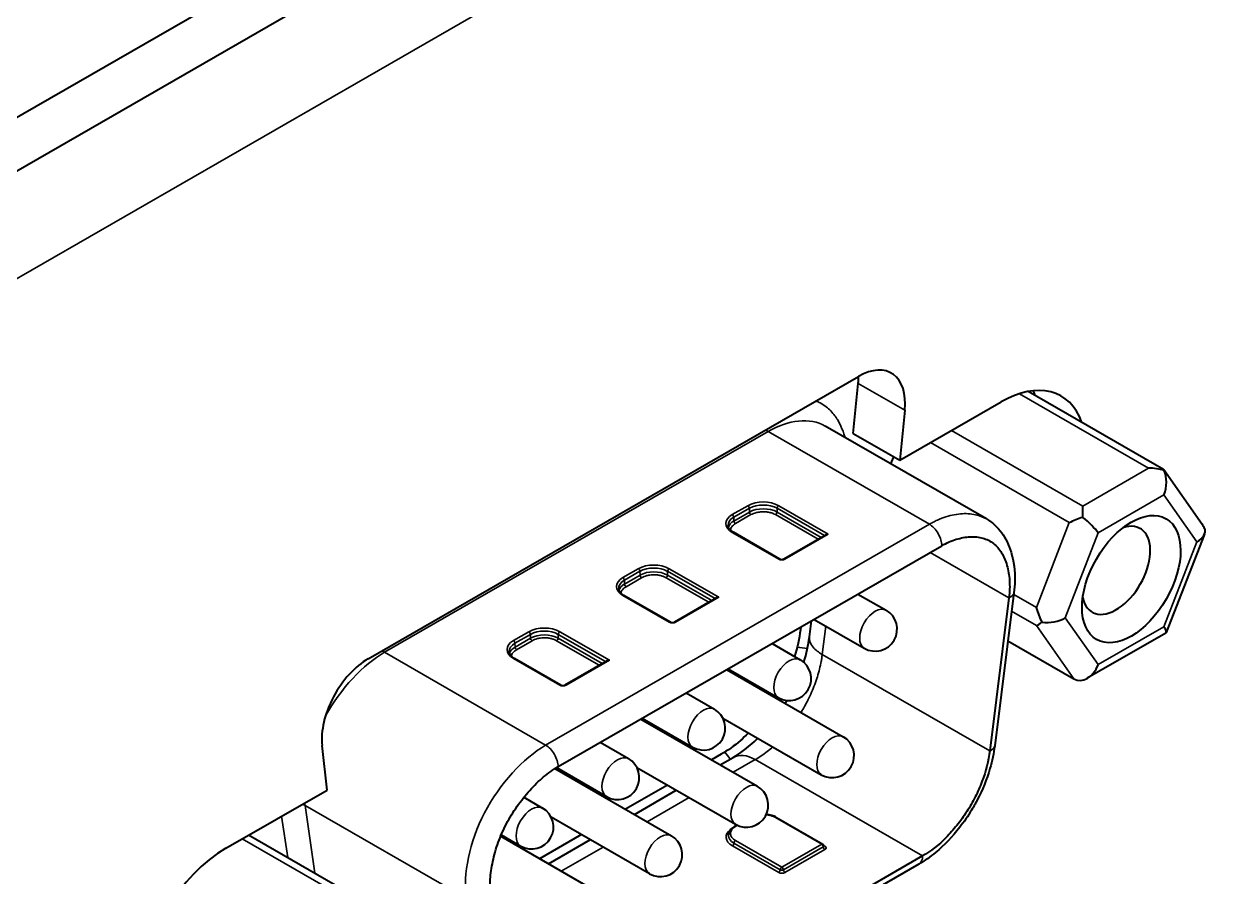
# Model space of a CAD drawing. Header units: millimetres. Extents: x 0 to 1682, y 0 to 1188.
# Drawn here: x 1559.51 to 1570.51, y 973.99 to 981.77 of the extents above; entities that cross this region are included whole.
import ezdxf

# ---------------------------------------------------------------- set-up
doc = ezdxf.new("R2010")
doc.units = ezdxf.units.MM
doc.header["$LTSCALE"] = 2
doc.layers.add('가시적인 것(ISO)', color=3, linetype='Continuous', lineweight=40)
doc.layers.add('가시적인 좁은 것(ISO)', color=3, linetype='Continuous', lineweight=35)

msp = doc.modelspace()

# ---------------------------------------------------------------- linework, layer by layer
at = {"layer": '가시적인 것(ISO)'}
for p, q in [((1536.881, 967.924), (1598.824, 1003.594)), ((1598.824, 1003.104), (1536.881, 967.434)), ((1562.646, 975.976), (1567.119, 978.551)), ((1567.07, 978.031), (1567.116, 978.488)), ((1567.495, 977.787), (1568.418, 978.318)), ((1569.9, 977.703), (1568.665, 978.414)), ((1567.54, 978.244), (1567.495, 977.787)), ((1568.284, 977.251), (1566.814, 978.098)), ((1567.07, 978.031), (1567.495, 977.787)), ((1567.414, 977.753), (1567.44, 977.818)), ((1569.902, 977.701), (1570.251, 977.203)), ((1569.163, 977.266), (1569.163, 977.369)), ((1566.4, 976.885), (1565.976, 977.129)), ((1566.822, 977.107), (1566.437, 976.885)), ((1570.274, 977.113), (1569.925, 976.214)), ((1564.377, 974.991), (1567.877, 977.007)), ((1567.113, 976.566), (1567.37, 976.418)), ((1568.536, 976.577), (1568.36, 975.18)), ((1565.402, 976.31), (1564.978, 976.554)), ((1565.823, 976.532), (1565.438, 976.31)), ((1568.49, 976.532), (1568.315, 975.135)), ((1566.712, 976.335), (1567.17, 976.072)), ((1566.592, 976.266), (1566.588, 976.238)), ((1566.67, 976.175), (1566.688, 976.322)), ((1566.329, 976.115), (1566.586, 975.967)), ((1568.481, 976.138), (1569.081, 975.793)), ((1569.921, 976.209), (1569.205, 975.797)), ((1564.403, 975.735), (1563.98, 975.979)), ((1564.825, 975.957), (1564.44, 975.735)), ((1565.914, 975.876), (1566.978, 975.264)), ((1565.928, 975.884), (1566.387, 975.62)), ((1565.546, 975.664), (1565.803, 975.516)), ((1565.131, 975.425), (1566.195, 974.813)), ((1565.145, 975.433), (1565.603, 975.169)), ((1565.881, 975.434), (1566.778, 974.917)), ((1562.271, 974.778), (1562.225, 975.183)), ((1564.762, 975.213), (1565.019, 975.065)), ((1565.864, 975.104), (1565.776, 975.053)), ((1565.857, 975.007), (1565.975, 975.075)), ((1564.348, 974.973), (1565.411, 974.361)), ((1564.362, 974.982), (1564.82, 974.718)), ((1565.097, 974.983), (1565.995, 974.466)), ((1565.376, 974.823), (1564.993, 974.602)), ((1561.347, 974.246), (1562.271, 974.778)), ((1564.065, 974.712), (1564.236, 974.613)), ((1565.074, 974.556), (1565.456, 974.776)), ((1564.314, 974.532), (1565.211, 974.015)), ((1566.37, 974.528), (1566.792, 974.285)), ((1562.825, 973.634), (1561.555, 974.366)), ((1563.854, 974.356), (1564.628, 973.91)), ((1563.859, 974.369), (1564.036, 974.267)), ((1564.592, 974.371), (1564.209, 974.151)), ((1565.986, 974.446), (1566.008, 974.459)), ((1564.29, 974.105), (1564.673, 974.325)), ((1567.702, 974.176), (1564.552, 972.362)), ((1563.544, 974.073), (1563.544, 974.073)), ((1567.669, 974.102), (1564.519, 972.288))]:
    msp.add_line(p, q, dxfattribs=at)
for centre, radius, start in [((1567.27, 976.245), 0.2, 240.064), ((1566.486, 975.794), 0.2, 240.064), ((1565.703, 975.342), 0.2, 240.064), ((1566.878, 975.091), 0.2, 240.064), ((1564.919, 974.891), 0.2, 240.064), ((1566.095, 974.639), 0.2, 240.064), ((1564.136, 974.44), 0.2, 240.064), ((1565.311, 974.188), 0.2, 240.064), ((1566.782, 974.267), 0.02, 0)]:
    msp.add_arc(centre, radius, start, 60.064, dxfattribs=at)
for centre, major_axis, ratio, start_param, end_param in [((1566.695, 978.305), (0.299, 0.52), 0.578093, 5.37471, 5.499713), ((1567.119, 978.061), (0.299, 0.52), 0.578093, 5.37471, 7.06665), ((1568.418, 977.419), (0.549, 0.953), 0.578093, 5.82308, 7.06665), ((1567.994, 977.663), (0.549, 0.953), 0.578093, 5.82308, 5.888031), ((1569.763, 977.551), (0.283, 0), 0.578093, 1.047198, 1.570796), ((1569.763, 977.551), (0.138, 0.151), 0.200209, 6.067743, 6.327609), ((1569.763, 977.551), (0.05, 0.223), 0.697566, 4.496947, 5.544144), ((1569.163, 977.205), (0.244, 0.086), 0.219744, 1.493425, 2.017023), ((1569.163, 977.205), (-0.16, 0.138), 0.219744, 3.851553, 4.89875), ((1569.468, 976.782), (-0.22, -0.381), 0.578093, 5.698553, 10.00941), ((1566.842, 977.095), (0.0283, 0), 0.578093, 1.570796, 2.354261), ((1570.063, 977.123), (-0.216, -0.026), 0.564325, 2.21619, 3.263388), ((1570.063, 977.123), (-0.206, 0.189), 0.697566, 4.233214, 4.404232), ((1568.377, 976.597), (0.159, -0.02), 0.479874, 6.283098, 6.283185), ((1565.843, 976.52), (0.0283, 0), 0.578093, 1.570796, 2.354261), ((1568.862, 976.431), (0.092, -0.261), 0.410496, 4.526028, 5.049626), ((1568.862, 976.431), (-0.216, -0.026), 0.564325, 1.168993, 2.21619), ((1568.862, 976.431), (0.138, 0.151), 0.200209, 3.449749, 3.973348), ((1569.763, 976.349), (0.16, -0.138), 0.219744, 6.205814, 6.993145), ((1562.646, 975.485), (0.299, 0.52), 0.578093, 0.783464, 2.475404), ((1564.845, 975.945), (0.0283, 0), 0.578093, 1.570796, 2.354261), ((1569.163, 976.003), (0.05, 0.223), 0.697566, 2.926151, 4.496947), ((1561.347, 973.347), (0.549, 0.953), 0.578093, 0.783464, 2.31058), ((1567.589, 974.241), (0.08, -0.139), 0.577957, 6.283066, 6.283185)]:
    msp.add_ellipse(centre, major_axis=major_axis, ratio=ratio, start_param=start_param, end_param=end_param, dxfattribs=at)
msp.add_ellipse((1569.606, 976.702), major_axis=(-0.317, -0.551), ratio=0.578093, dxfattribs=at)
for points in [[(1566.668, 978.144), (1566.668, 978.144), (1566.668, 978.144), (1566.668, 978.144)], [(1568.284, 977.251), (1568.284, 977.251), (1568.284, 977.251), (1568.284, 977.251)], [(1566.588, 976.238), (1566.578, 976.16), (1566.561, 976.079), (1566.535, 975.997)], [(1566.619, 975.944), (1566.644, 976.023), (1566.66, 976.099), (1566.67, 976.175)], [(1566.37, 975.63), (1566.368, 975.626), (1566.365, 975.622), (1566.363, 975.618)], [(1566.041, 975.231), (1565.983, 975.18), (1565.924, 975.138), (1565.864, 975.104)], [(1568.36, 975.18), (1568.36, 975.18), (1568.36, 975.18), (1568.36, 975.18)]]:
    msp.add_open_spline(points, degree=3, dxfattribs=at)
for points, knots in [([(1568.284, 977.251), (1568.339, 977.22), (1568.387, 977.176), (1568.461, 977.073), (1568.489, 977.013), (1568.534, 976.868), (1568.545, 976.778), (1568.543, 976.649), (1568.54, 976.613), (1568.536, 976.577)], [0, 0, 0, 0, 0.0628406, 0.0628406, 0.1268226, 0.1268226, 0.2083423, 0.2083423, 0.238476, 0.238476, 0.238476, 0.238476]), ([(1565.976, 977.129), (1565.97, 977.133), (1565.964, 977.137), (1565.954, 977.145), (1565.949, 977.149), (1565.942, 977.158), (1565.939, 977.162), (1565.933, 977.17), (1565.932, 977.175), (1565.929, 977.183), (1565.928, 977.187), (1565.928, 977.191)], [3.1415927, 3.1415927, 3.1415927, 3.1415927, 3.2937523, 3.2937523, 3.445912, 3.445912, 3.5980716, 3.5980716, 3.7502313, 3.7502313, 3.9023909, 3.9023909, 3.9023909, 3.9023909]), ([(1567.877, 977.007), (1567.922, 977.033), (1567.966, 977.052), (1568.053, 977.078), (1568.095, 977.086), (1568.176, 977.09), (1568.215, 977.086), (1568.287, 977.066), (1568.32, 977.049), (1568.377, 977.005), (1568.402, 976.976), (1568.443, 976.908), (1568.46, 976.87), (1568.484, 976.785), (1568.492, 976.738), (1568.498, 976.639), (1568.497, 976.587), (1568.49, 976.532)], [-1, -1, -1, -1, -0.875, -0.875, -0.75, -0.75, -0.625, -0.625, -0.5, -0.5, -0.375, -0.375, -0.25, -0.25, -0.125, -0.125, 0, 0, 0, 0]), ([(1566.4, 976.885), (1566.401, 976.885), (1566.402, 976.884), (1566.405, 976.883), (1566.407, 976.883), (1566.41, 976.882), (1566.412, 976.882), (1566.417, 976.881), (1566.419, 976.881), (1566.424, 976.881), (1566.426, 976.882), (1566.43, 976.883), (1566.432, 976.883), (1566.435, 976.884), (1566.436, 976.885), (1566.437, 976.885)], [0, 0, 0, 0, 0.00145885, 0.00145885, 0.00288693, 0.00288693, 0.00444941, 0.00444941, 0.00618339, 0.00618339, 0.00801387, 0.00801387, 0.00976599, 0.00976599, 0.01097911, 0.01097911, 0.01097911, 0.01097911]), ([(1564.978, 976.554), (1564.972, 976.558), (1564.966, 976.562), (1564.955, 976.57), (1564.951, 976.574), (1564.943, 976.583), (1564.94, 976.587), (1564.935, 976.596), (1564.933, 976.6), (1564.931, 976.608), (1564.93, 976.612), (1564.93, 976.616)], [3.1415927, 3.1415927, 3.1415927, 3.1415927, 3.2937523, 3.2937523, 3.445912, 3.445912, 3.5980716, 3.5980716, 3.7502313, 3.7502313, 3.9023909, 3.9023909, 3.9023909, 3.9023909]), ([(1565.402, 976.31), (1565.403, 976.31), (1565.404, 976.309), (1565.407, 976.308), (1565.408, 976.308), (1565.412, 976.307), (1565.414, 976.307), (1565.418, 976.306), (1565.421, 976.306), (1565.425, 976.306), (1565.428, 976.307), (1565.432, 976.308), (1565.434, 976.308), (1565.437, 976.309), (1565.438, 976.31), (1565.438, 976.31)], [0, 0, 0, 0, 0.00145885, 0.00145885, 0.00288693, 0.00288693, 0.00444941, 0.00444941, 0.00618339, 0.00618339, 0.00801387, 0.00801387, 0.00976599, 0.00976599, 0.01097911, 0.01097911, 0.01097911, 0.01097911]), ([(1563.98, 975.979), (1563.973, 975.983), (1563.967, 975.987), (1563.957, 975.995), (1563.953, 975.999), (1563.945, 976.008), (1563.942, 976.012), (1563.937, 976.021), (1563.935, 976.025), (1563.932, 976.033), (1563.931, 976.037), (1563.931, 976.041)], [3.1415927, 3.1415927, 3.1415927, 3.1415927, 3.2937523, 3.2937523, 3.445912, 3.445912, 3.5980716, 3.5980716, 3.7502313, 3.7502313, 3.9023909, 3.9023909, 3.9023909, 3.9023909]), ([(1564.403, 975.735), (1564.404, 975.735), (1564.406, 975.734), (1564.408, 975.733), (1564.41, 975.733), (1564.413, 975.732), (1564.415, 975.732), (1564.42, 975.731), (1564.422, 975.731), (1564.427, 975.732), (1564.429, 975.732), (1564.434, 975.733), (1564.436, 975.733), (1564.438, 975.734), (1564.439, 975.735), (1564.44, 975.735)], [0, 0, 0, 0, 0.00145885, 0.00145885, 0.00288693, 0.00288693, 0.00444941, 0.00444941, 0.00618339, 0.00618339, 0.00801387, 0.00801387, 0.00976599, 0.00976599, 0.01097911, 0.01097911, 0.01097911, 0.01097911]), ([(1566.448, 975.569), (1566.452, 975.576), (1566.455, 975.582), (1566.461, 975.591), (1566.462, 975.593), (1566.463, 975.595)], [0.192867965, 0.192867965, 0.192867965, 0.192867965, 0.198603676, 0.198603676, 0.20036473, 0.20036473, 0.20036473, 0.20036473]), ([(1565.975, 975.075), (1566.036, 975.11), (1566.103, 975.159), (1566.178, 975.23), (1566.189, 975.24), (1566.199, 975.251)], [0, 0, 0, 0, 0.07608676, 0.07608676, 0.08829626, 0.08829626, 0.08829626, 0.08829626]), ([(1566.115, 975.299), (1566.113, 975.298), (1566.089, 975.274), (1566.064, 975.251), (1566.041, 975.231)], [0.74554502, 0.74554502, 0.74554502, 0.74554502, 0.75000605, 0.82049107, 0.82049107, 0.82049107, 0.82049107]), ([(1568.36, 975.18), (1568.352, 975.113), (1568.337, 975.043), (1568.289, 974.877), (1568.249, 974.78), (1568.194, 974.675), (1568.188, 974.662), (1568.171, 974.631), (1568.16, 974.613), (1568.116, 974.54), (1568.08, 974.487), (1567.974, 974.352), (1567.899, 974.273), (1567.772, 974.168), (1567.721, 974.132), (1567.669, 974.102)], [0, 0, 0, 0, 0.0564974, 0.0564974, 0.1348795, 0.1348795, 0.1454832, 0.1454832, 0.1613929, 0.1613929, 0.2093116, 0.2093116, 0.2922888, 0.2922888, 0.3443958, 0.3443958, 0.3443958, 0.3443958]), ([(1568.315, 975.135), (1568.303, 975.044), (1568.28, 974.95), (1568.226, 974.808), (1568.205, 974.761), (1568.159, 974.669), (1568.133, 974.624), (1568.078, 974.537), (1568.047, 974.495), (1567.984, 974.416), (1567.951, 974.379), (1567.848, 974.274), (1567.776, 974.218), (1567.702, 974.176)], [-1, -1, -1, -1, -0.75, -0.75, -0.625, -0.625, -0.5, -0.5, -0.375, -0.375, -0.25, -0.25, 0, 0, 0, 0]), ([(1563.765, 973.811), (1563.758, 973.858), (1563.756, 973.909), (1563.762, 974.014), (1563.77, 974.07), (1563.795, 974.183), (1563.811, 974.241), (1563.852, 974.356), (1563.877, 974.414), (1563.935, 974.524), (1563.968, 974.579), (1564.04, 974.681), (1564.078, 974.729), (1564.159, 974.819), (1564.202, 974.861), (1564.288, 974.933), (1564.332, 974.965), (1564.377, 974.991)], [-1, -1, -1, -1, -0.875, -0.875, -0.75, -0.75, -0.625, -0.625, -0.5, -0.5, -0.375, -0.375, -0.25, -0.25, -0.125, -0.125, 0, 0, 0, 0]), ([(1566.37, 974.528), (1566.357, 974.535), (1566.342, 974.542), (1566.31, 974.551), (1566.293, 974.554), (1566.276, 974.556)], [0, 0, 0, 0, 0.3141593, 0.3141593, 0.6214544, 0.6214544, 0.6214544, 0.6214544]), ([(1565.986, 974.446), (1565.98, 974.443), (1565.973, 974.438), (1565.962, 974.429), (1565.957, 974.425), (1565.948, 974.414), (1565.944, 974.409), (1565.937, 974.397), (1565.935, 974.391), (1565.931, 974.378), (1565.93, 974.372), (1565.93, 974.365)], [1.5707963, 1.5707963, 1.5707963, 1.5707963, 1.727876, 1.727876, 1.8849556, 1.8849556, 2.0420352, 2.0420352, 2.1991149, 2.1991149, 2.3561945, 2.3561945, 2.3561945, 2.3561945]), ([(1566.802, 974.267), (1566.802, 974.266), (1566.803, 974.265), (1566.803, 974.265), (1566.803, 974.265), (1566.803, 974.264)], [0, 0, 0, 0, 0.002220337, 0.002220337, 0.003327735, 0.003327735, 0.003327735, 0.003327735])]:
    msp.add_open_spline(points, degree=3, knots=knots, dxfattribs=at)
at = {"layer": '가시적인 좁은 것(ISO)'}
for p, q in [((1598.4, 1001.879), (1537.306, 966.697)), ((1567.54, 978.244), (1567.116, 978.488)), ((1569.763, 977.715), (1568.585, 978.393)), ((1566.293, 978.049), (1562.793, 976.034)), ((1567.764, 977.203), (1566.293, 978.049)), ((1567.966, 978.058), (1569.163, 977.369)), ((1569.04, 977.217), (1567.773, 977.947)), ((1569.163, 977.369), (1569.763, 977.715)), ((1569.304, 977.124), (1569.904, 977.47)), ((1569.904, 977.47), (1570.205, 977.042)), ((1566.108, 977.372), (1565.966, 977.291)), ((1565.981, 977.267), (1566.122, 977.348)), ((1566.122, 977.348), (1566.123, 977.314)), ((1566.375, 977.314), (1566.376, 977.348)), ((1566.376, 977.348), (1566.808, 977.099)), ((1566.842, 977.112), (1566.39, 977.372)), ((1565.981, 977.267), (1565.982, 977.232)), ((1566.123, 977.314), (1565.982, 977.232)), ((1566.137, 977.29), (1565.996, 977.208)), ((1566.75, 977.066), (1566.36, 977.29)), ((1566.778, 977.082), (1566.375, 977.314)), ((1568.74, 976.443), (1569.04, 977.217)), ((1567.764, 977.203), (1564.264, 975.187)), ((1565.966, 977.128), (1566.39, 976.884)), ((1566.447, 976.884), (1566.842, 977.112)), ((1569.004, 976.35), (1569.304, 977.124)), ((1570.205, 977.042), (1569.904, 976.267)), ((1567.771, 976.946), (1568.49, 976.532)), ((1565.109, 976.797), (1564.968, 976.716)), ((1565.843, 976.537), (1565.391, 976.797)), ((1564.982, 976.692), (1565.124, 976.773)), ((1564.982, 976.692), (1564.983, 976.657)), ((1565.125, 976.739), (1564.983, 976.657)), ((1565.139, 976.715), (1564.997, 976.633)), ((1565.124, 976.773), (1565.125, 976.739)), ((1565.751, 976.491), (1565.362, 976.715)), ((1565.376, 976.739), (1565.377, 976.773)), ((1565.779, 976.507), (1565.376, 976.739)), ((1565.377, 976.773), (1565.81, 976.524)), ((1568.534, 976.562), (1568.74, 976.443)), ((1564.968, 976.553), (1565.392, 976.309)), ((1565.448, 976.309), (1565.843, 976.537)), ((1568.74, 976.279), (1568.514, 976.409)), ((1569.304, 975.922), (1569.004, 976.35)), ((1566.787, 976.014), (1566.82, 976.273)), ((1569.081, 975.793), (1568.74, 976.279)), ((1569.904, 976.267), (1569.304, 975.922)), ((1564.111, 976.222), (1563.97, 976.141)), ((1563.984, 976.117), (1564.125, 976.198)), ((1563.984, 976.117), (1563.985, 976.082)), ((1564.126, 976.164), (1563.985, 976.082)), ((1564.14, 976.14), (1563.999, 976.058)), ((1564.125, 976.198), (1564.126, 976.164)), ((1564.753, 975.916), (1564.364, 976.14)), ((1564.378, 976.164), (1564.379, 976.198)), ((1564.781, 975.932), (1564.378, 976.164)), ((1564.379, 976.198), (1564.811, 975.949)), ((1564.845, 975.962), (1564.393, 976.222)), ((1564.264, 975.187), (1562.793, 976.034)), ((1566.787, 976.014), (1568.315, 975.135)), ((1563.97, 975.978), (1564.393, 975.734)), ((1564.45, 975.734), (1564.845, 975.962)), ((1565.974, 974.94), (1566.175, 975.055)), ((1566.175, 975.055), (1567.702, 974.176)), ((1565.191, 974.488), (1565.573, 974.709)), ((1562.069, 974.638), (1562.16, 974.018)), ((1563.54, 973.791), (1562.069, 974.638)), ((1561.911, 974.161), (1561.856, 974.539)), ((1566.36, 974.527), (1566.782, 974.284)), ((1566.015, 974.456), (1565.996, 974.445)), ((1562.689, 973.646), (1561.497, 974.332)), ((1564.407, 974.037), (1564.79, 974.258)), ((1565.968, 974.268), (1566.39, 974.025)), ((1565.982, 974.293), (1566.404, 974.05)), ((1566.419, 974.074), (1565.996, 974.317)), ((1566.782, 974.284), (1566.419, 974.074)), ((1566.433, 974.05), (1566.796, 974.259)), ((1566.811, 974.267), (1566.802, 974.272)), ((1566.447, 974.025), (1566.811, 974.235))]:
    msp.add_line(p, q, dxfattribs=at)
for centre, major_axis, ratio, start_param, end_param in [((1566.293, 978.18), (-0.08, 0.139), 0.578093, 2.17271, 2.35796), ((1566.249, 977.291), (-0.199, 0), 0.575862, 3.926991, 5.497787), ((1566.108, 977.356), (-0.01, 0.0173), 0.578093, 3.963831, 5.499721), ((1566.249, 977.275), (0.179, 0), 0.575862, 0.785398, 2.356194), ((1566.249, 977.241), (-0.178, 0), 0.575862, 3.926991, 5.497787), ((1566.39, 977.356), (-0.01, -0.0173), 0.578093, 3.925057, 5.460947), ((1566.107, 977.209), (-0.199, 0), 0.575862, 5.497787, 7.068583), ((1566.107, 977.194), (-0.179, 0), 0.575862, 5.497787, 6.307785), ((1566.107, 977.16), (-0.178, 0), 0.575862, 5.497787, 6.132007), ((1565.966, 977.274), (-0.01, 0.0173), 0.578093, 3.963831, 5.499721), ((1565.996, 977.225), (0.01, -0.0173), 0.578093, 3.963831, 5.499721), ((1566.137, 977.306), (0.01, -0.0173), 0.578093, 3.963831, 5.499721), ((1566.36, 977.306), (0.01, 0.0173), 0.578093, 3.925057, 5.460947), ((1565.966, 977.112), (0.01, 0.0173), 0.578093, 0, 0.783464), ((1566.39, 976.868), (0.01, 0.0173), 0.578093, 6.283139, 7.06665), ((1566.447, 976.868), (-0.01, 0.0173), 0.578093, 5.499721, 6.283232), ((1565.25, 976.716), (-0.199, 0), 0.575862, 3.926991, 5.497787), ((1565.109, 976.781), (-0.01, 0.0173), 0.578093, 3.963831, 5.499721), ((1565.25, 976.7), (0.179, 0), 0.575862, 0.785398, 2.356194), ((1565.391, 976.781), (-0.01, -0.0173), 0.578093, 3.925057, 5.460947), ((1565.109, 976.635), (-0.199, 0), 0.575862, 5.497787, 7.068583), ((1565.109, 976.619), (-0.179, 0), 0.575862, 5.497787, 6.307785), ((1564.968, 976.699), (-0.01, 0.0173), 0.578093, 3.963831, 5.499721), ((1565.25, 976.666), (-0.178, 0), 0.575862, 3.926991, 5.497787), ((1565.139, 976.731), (0.01, -0.0173), 0.578093, 3.963831, 5.499721), ((1565.362, 976.731), (0.01, 0.0173), 0.578093, 3.925057, 5.460947), ((1565.109, 976.585), (-0.178, 0), 0.575862, 5.497787, 6.132007), ((1564.968, 976.537), (0.01, 0.0173), 0.578093, 0, 0.783464), ((1564.997, 976.65), (0.01, -0.0173), 0.578093, 3.963831, 5.499721), ((1568.377, 976.597), (0.159, -0.02), 0.479874, 5.563806, 6.283098), ((1567.27, 976.245), (-0.1, -0.173), 0.578093, 3.141593, 6.283185), ((1564.252, 976.141), (-0.199, 0), 0.575862, 3.926991, 5.497787), ((1564.252, 976.125), (0.179, 0), 0.575862, 0.785398, 2.356194), ((1565.392, 976.293), (0.01, 0.0173), 0.578093, 6.283139, 7.06665), ((1565.448, 976.293), (-0.01, 0.0173), 0.578093, 5.499721, 6.283232), ((1564.111, 976.06), (-0.199, 0), 0.575862, 5.497787, 7.068583), ((1564.111, 976.044), (-0.179, 0), 0.575862, 5.497787, 6.307785), ((1563.97, 976.124), (-0.01, 0.0173), 0.578093, 3.963831, 5.499721), ((1564.111, 976.206), (-0.01, 0.0173), 0.578093, 3.963831, 5.499721), ((1564.252, 976.091), (-0.178, 0), 0.575862, 3.926991, 5.497787), ((1564.14, 976.156), (0.01, -0.0173), 0.578093, 3.963831, 5.499721), ((1564.364, 976.156), (0.01, 0.0173), 0.578093, 3.925057, 5.460947), ((1564.393, 976.206), (-0.01, -0.0173), 0.578093, 3.925057, 5.460947), ((1564.111, 976.01), (-0.178, 0), 0.575862, 5.497787, 6.132007), ((1563.999, 976.075), (0.01, -0.0173), 0.578093, 3.963831, 5.499721), ((1566.633, 976.264), (0.397, -0.05), 0.479714, 4.584769, 4.820218), ((1563.97, 975.962), (0.01, 0.0173), 0.578093, 0, 0.783464), ((1566.486, 975.794), (-0.1, -0.173), 0.578093, 3.141593, 6.283185), ((1564.393, 975.718), (0.01, 0.0173), 0.578093, 6.283139, 7.06665), ((1564.45, 975.718), (-0.01, 0.0173), 0.578093, 5.499721, 6.283232), ((1565.703, 975.342), (-0.1, -0.173), 0.578093, 3.141593, 6.283185), ((1566.878, 975.091), (-0.1, -0.173), 0.578093, 3.141593, 6.283185), ((1564.264, 975.056), (0.08, -0.139), 0.578093, 0.78721, 2.358007), ((1564.919, 974.891), (-0.1, -0.173), 0.578093, 3.141593, 6.283185), ((1565.767, 974.909), (0.2, -0.347), 0.578093, 1.671742, 1.879754), ((1566.175, 974.728), (-0.2, 0.347), 0.577956, 5.499721, 6.283185), ((1566.095, 974.639), (-0.1, -0.173), 0.578093, 3.141593, 6.283185), ((1561.957, 974.554), (-0.158, -0.023), 0.658214, 3.83701, 4.023037), ((1564.136, 974.44), (-0.1, -0.173), 0.578093, 3.141593, 6.283185), ((1566.36, 974.511), (0.01, 0.0173), 0.578093, 0, 0.783464), ((1565.311, 974.188), (-0.1, -0.173), 0.578093, 3.141593, 6.283185), ((1566.107, 974.349), (-0.197, 0), 0.575862, 5.627731, 7.068583), ((1566.107, 974.365), (-0.177, 0), 0.575862, 0, 0.785398), ((1565.996, 974.429), (-0.01, 0.0173), 0.578093, 5.499721, 6.283185), ((1565.968, 974.285), (-0.01, -0.0173), 0.578093, 0.783464, 2.354261), ((1565.996, 974.301), (0.01, 0.0173), 0.578093, 0.783464, 2.354261), ((1566.782, 974.267), (0.01, 0.0173), 0.578093, 0, 0.783464), ((1566.782, 974.267), (0.01, -0.0173), 0.578093, 0.787332, 2.358128), ((1566.782, 974.267), (0.02, 0), 0.575862, 5.497787, 6.283185), ((1566.811, 974.251), (-0.01, 0.0173), 0.578093, 0.787332, 2.358128), ((1566.811, 974.284), (-0.01, -0.0173), 0.578093, 0.179301, 0.783464), ((1566.782, 974.251), (0.04, 0), 0.575862, 5.497787, 7.068583), ((1567.589, 974.241), (0.08, -0.139), 0.577957, 0, 0.787213), ((1566.39, 974.042), (0.01, 0.0173), 0.578093, 3.925057, 5.495853), ((1566.419, 974.042), (0.04, 0), 0.575862, 3.926991, 5.497787), ((1566.419, 974.058), (-0.01, -0.0173), 0.578093, 3.925057, 5.495853), ((1566.419, 974.058), (0.02, 0), 0.575862, 3.926991, 5.497787), ((1566.419, 974.058), (0.01, -0.0173), 0.578093, 0.787332, 2.358128), ((1566.447, 974.042), (-0.01, 0.0173), 0.578093, 0.787332, 2.358128)]:
    msp.add_ellipse(centre, major_axis=major_axis, ratio=ratio, start_param=start_param, end_param=end_param, dxfattribs=at)
for points, knots in [([(1566.729, 978.327), (1566.742, 978.322), (1566.755, 978.316), (1566.767, 978.309), (1566.787, 978.299), (1566.806, 978.287), (1566.823, 978.274), (1566.853, 978.251), (1566.879, 978.223), (1566.903, 978.191), (1566.908, 978.184), (1566.913, 978.177), (1566.917, 978.17), (1566.92, 978.166), (1566.923, 978.162), (1566.925, 978.158), (1566.937, 978.139), (1566.948, 978.118), (1566.957, 978.097), (1566.971, 978.067), (1566.983, 978.035), (1566.993, 978.001), (1566.993, 978), (1566.993, 977.999), (1566.994, 977.997), (1566.994, 977.996), (1566.994, 977.995), (1566.995, 977.994)], [0.4085245, 0.4085245, 0.4085245, 0.4085245, 0.443185, 0.443185, 0.443185, 0.4994261, 0.4994261, 0.4994261, 0.59375, 0.59375, 0.59375, 0.6135659, 0.6135659, 0.6135659, 0.6249896, 0.6249896, 0.6249896, 0.6770641, 0.6770641, 0.6770641, 0.75, 0.75, 0.75, 0.7526891, 0.7526891, 0.7526891, 0.7550035, 0.7550035, 0.7550035, 0.7550035]), ([(1566.36, 977.29), (1566.353, 977.294), (1566.346, 977.297), (1566.338, 977.301), (1566.33, 977.304), (1566.321, 977.307), (1566.312, 977.309), (1566.302, 977.311), (1566.292, 977.313), (1566.281, 977.315), (1566.271, 977.316), (1566.259, 977.316), (1566.249, 977.316), (1566.233, 977.316), (1566.217, 977.315), (1566.202, 977.312), (1566.196, 977.311), (1566.191, 977.31), (1566.186, 977.309), (1566.168, 977.304), (1566.152, 977.298), (1566.137, 977.29)], [0, 0, 0, 0, 0.125, 0.125, 0.125, 0.25, 0.25, 0.25, 0.375, 0.375, 0.375, 0.5, 0.5, 0.5, 0.6875, 0.6875, 0.6875, 0.75, 0.75, 0.75, 1, 1, 1, 1]), ([(1568.284, 977.251), (1568.258, 977.266), (1568.23, 977.278), (1568.158, 977.297), (1568.113, 977.301), (1568.017, 977.296), (1567.967, 977.287), (1567.89, 977.262), (1567.864, 977.252), (1567.824, 977.234), (1567.811, 977.228), (1567.786, 977.215), (1567.774, 977.208), (1567.764, 977.203)], [0.5421792, 0.5421792, 0.5421792, 0.5421792, 0.6285429, 0.6285429, 0.7542514, 0.7542514, 0.87996, 0.87996, 0.9428143, 0.9428143, 0.9742414, 0.9742414, 0.9999928, 0.9999928, 0.9999928, 0.9999928]), ([(1565.996, 977.208), (1565.989, 977.204), (1565.982, 977.2), (1565.977, 977.195), (1565.971, 977.191), (1565.967, 977.186), (1565.962, 977.18), (1565.958, 977.175), (1565.955, 977.169), (1565.953, 977.163), (1565.951, 977.158), (1565.95, 977.154), (1565.95, 977.149)], [0, 0, 0, 0, 0.125, 0.125, 0.125, 0.25, 0.25, 0.25, 0.375, 0.375, 0.375, 0.4663793, 0.4663793, 0.4663793, 0.4663793]), ([(1567.764, 977.203), (1567.778, 977.195), (1567.792, 977.184), (1567.806, 977.169), (1567.82, 977.155), (1567.833, 977.137), (1567.844, 977.118), (1567.855, 977.099), (1567.864, 977.079), (1567.869, 977.059), (1567.875, 977.04), (1567.877, 977.022), (1567.877, 977.007)], [0, 0, 0, 0, 0.25, 0.25, 0.25, 0.5, 0.5, 0.5, 0.75, 0.75, 0.75, 1, 1, 1, 1]), ([(1565.362, 976.715), (1565.355, 976.719), (1565.347, 976.722), (1565.339, 976.726), (1565.331, 976.729), (1565.323, 976.732), (1565.313, 976.734), (1565.303, 976.736), (1565.293, 976.738), (1565.283, 976.74), (1565.272, 976.741), (1565.261, 976.741), (1565.25, 976.741), (1565.234, 976.742), (1565.219, 976.74), (1565.203, 976.737), (1565.198, 976.736), (1565.192, 976.735), (1565.188, 976.734), (1565.169, 976.729), (1565.153, 976.723), (1565.139, 976.715)], [0, 0, 0, 0, 0.125, 0.125, 0.125, 0.25, 0.25, 0.25, 0.375, 0.375, 0.375, 0.5, 0.5, 0.5, 0.6875, 0.6875, 0.6875, 0.75, 0.75, 0.75, 1, 1, 1, 1]), ([(1564.997, 976.633), (1564.99, 976.629), (1564.984, 976.625), (1564.978, 976.62), (1564.973, 976.616), (1564.968, 976.611), (1564.964, 976.605), (1564.96, 976.6), (1564.957, 976.594), (1564.954, 976.588), (1564.953, 976.583), (1564.952, 976.579), (1564.951, 976.574)], [0, 0, 0, 0, 0.125, 0.125, 0.125, 0.25, 0.25, 0.25, 0.375, 0.375, 0.375, 0.4663793, 0.4663793, 0.4663793, 0.4663793]), ([(1564.364, 976.14), (1564.357, 976.144), (1564.349, 976.148), (1564.341, 976.151), (1564.333, 976.154), (1564.324, 976.157), (1564.315, 976.159), (1564.305, 976.161), (1564.295, 976.163), (1564.284, 976.165), (1564.274, 976.166), (1564.263, 976.167), (1564.252, 976.167), (1564.236, 976.167), (1564.22, 976.165), (1564.205, 976.162), (1564.2, 976.161), (1564.194, 976.16), (1564.189, 976.159), (1564.171, 976.155), (1564.155, 976.148), (1564.14, 976.14)], [0, 0, 0, 0, 0.125, 0.125, 0.125, 0.25, 0.25, 0.25, 0.375, 0.375, 0.375, 0.5, 0.5, 0.5, 0.6875, 0.6875, 0.6875, 0.75, 0.75, 0.75, 1, 1, 1, 1]), ([(1566.787, 976.014), (1566.754, 976.034), (1566.724, 976.057), (1566.703, 976.082), (1566.678, 976.112), (1566.668, 976.144), (1566.671, 976.174)], [0, 0, 0, 0, 0.25, 0.25, 0.25, 0.5399172, 0.5399172, 0.5399172, 0.5399172]), ([(1563.999, 976.058), (1563.992, 976.054), (1563.986, 976.05), (1563.98, 976.045), (1563.975, 976.041), (1563.97, 976.036), (1563.966, 976.03), (1563.961, 976.025), (1563.958, 976.019), (1563.956, 976.013), (1563.954, 976.008), (1563.953, 976.004), (1563.953, 975.999)], [0, 0, 0, 0, 0.125, 0.125, 0.125, 0.25, 0.25, 0.25, 0.375, 0.375, 0.375, 0.4663793, 0.4663793, 0.4663793, 0.4663793]), ([(1566.594, 975.485), (1566.616, 975.522), (1566.637, 975.559), (1566.68, 975.645), (1566.701, 975.694), (1566.736, 975.788), (1566.751, 975.835), (1566.768, 975.905), (1566.773, 975.928), (1566.78, 975.963), (1566.782, 975.975), (1566.784, 975.992), (1566.785, 975.998), (1566.786, 976.007), (1566.787, 976.01), (1566.787, 976.014)], [0.5244437, 0.5244437, 0.5244437, 0.5244437, 0.62895, 0.62895, 0.75474, 0.75474, 0.88053, 0.88053, 0.943425, 0.943425, 0.9748725, 0.9748725, 0.9905962, 0.9905962, 1, 1, 1, 1]), ([(1566.175, 975.055), (1566.212, 975.077), (1566.249, 975.102), (1566.302, 975.143), (1566.319, 975.157), (1566.336, 975.172)], [0, 0, 0, 0, 0.12579, 0.12579, 0.1860945, 0.1860945, 0.1860945, 0.1860945]), ([(1568.36, 975.18), (1568.359, 975.171), (1568.355, 975.163), (1568.348, 975.156), (1568.34, 975.147), (1568.328, 975.14), (1568.315, 975.135)], [0.5407699, 0.5407699, 0.5407699, 0.5407699, 0.75, 0.75, 0.75, 1, 1, 1, 1]), ([(1566.36, 974.527), (1566.353, 974.531), (1566.345, 974.534), (1566.337, 974.538), (1566.329, 974.541), (1566.321, 974.543), (1566.311, 974.546), (1566.302, 974.548), (1566.291, 974.55), (1566.281, 974.551), (1566.279, 974.552), (1566.277, 974.552), (1566.275, 974.552)], [0, 0, 0, 0, 0.125, 0.125, 0.125, 0.25, 0.25, 0.25, 0.375, 0.375, 0.375, 0.4002033, 0.4002033, 0.4002033, 0.4002033]), ([(1565.996, 974.445), (1565.989, 974.441), (1565.983, 974.437), (1565.977, 974.432), (1565.972, 974.428), (1565.967, 974.423), (1565.963, 974.417), (1565.959, 974.412), (1565.956, 974.406), (1565.954, 974.4), (1565.951, 974.394), (1565.95, 974.388), (1565.95, 974.381), (1565.95, 974.372), (1565.953, 974.363), (1565.957, 974.354), (1565.959, 974.351), (1565.961, 974.348), (1565.963, 974.345), (1565.971, 974.335), (1565.982, 974.326), (1565.996, 974.317)], [0, 0, 0, 0, 0.125, 0.125, 0.125, 0.25, 0.25, 0.25, 0.375, 0.375, 0.375, 0.5, 0.5, 0.5, 0.6875, 0.6875, 0.6875, 0.75, 0.75, 0.75, 1, 1, 1, 1])]:
    msp.add_open_spline(points, degree=3, knots=knots, dxfattribs=at)
for points in [[(1566.814, 978.098), (1566.676, 978.178), (1566.48, 978.157), (1566.293, 978.049)], [(1566.39, 976.884), (1566.406, 976.875), (1566.431, 976.875), (1566.447, 976.884)], [(1565.392, 976.309), (1565.407, 976.3), (1565.433, 976.3), (1565.448, 976.309)], [(1562.793, 976.034), (1562.599, 975.922), (1562.395, 975.705), (1562.257, 975.455)], [(1562.793, 976.034), (1562.787, 976.038), (1562.78, 976.043), (1562.772, 976.048)], [(1564.393, 975.734), (1564.409, 975.725), (1564.435, 975.725), (1564.45, 975.734)], [(1564.264, 975.187), (1564.06, 975.069), (1563.63, 974.602), (1563.508, 974.007), (1563.54, 973.791)], [(1562.066, 974.66), (1562.067, 974.653), (1562.068, 974.645), (1562.069, 974.638)]]:
    msp.add_open_spline(points, degree=3, dxfattribs=at)

doc.saveas('drawing.dxf')
